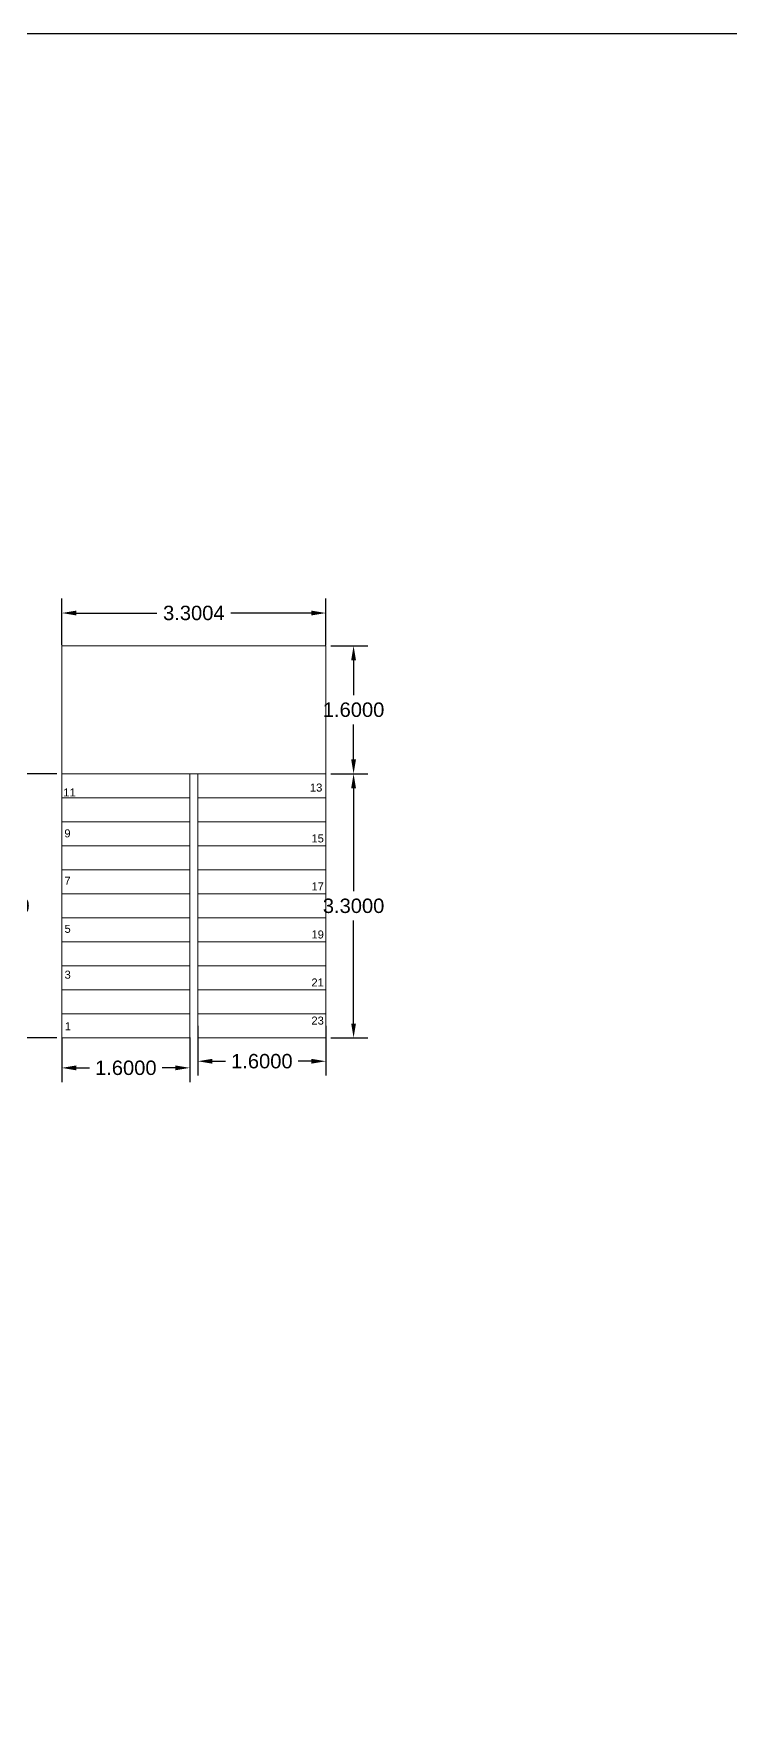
# Model space of a CAD drawing. Header units: metres. Extents: x 2792 to 3145, y -72 to 111.
# Drawn here: x 3091.09 to 3099.8, y -50.97 to -29.97 of the extents above; entities that cross this region are included whole.
import ezdxf
from ezdxf.enums import TextEntityAlignment as Align

# ---------------------------------------------------------------- set-up
doc = ezdxf.new("R2010")
doc.units = ezdxf.units.M
doc.header["$MEASUREMENT"] = 0
doc.header["$PDMODE"] = 35
for name, color, linetype, lineweight in [('BLK_1_FLR_1_STAIR_1_FLIGHT_1', 7, 'Continuous', 0), ('BLK_1_FLR_1_STAIR_1_FLIGHT_2', 7, 'Continuous', 0), ('BLK_1_FLR_1_STAIR_1_LANDING_1', 7, 'Continuous', 0)]:
    doc.layers.add(name, color=color, linetype=linetype, lineweight=lineweight)
doc.layers.add('TEXT J', color=4, linetype='Continuous')
doc.styles.get("Standard").update_dxf_attribs({"font": 'arial.ttf'})
doc.dimstyles.get("Standard").update_dxf_attribs({"dimtxt": 0.18, "dimasz": 0.18, "dimexe": 0.18, "dimexo": 0.0625, "dimgap": 0.09, "dimtad": 0, "dimtih": 1, "dimtoh": 1, "dimdec": 4, "dimzin": 0, "dimdsep": 46, "dimtxsty": 'Standard', "dimcen": 0.09, "dimadec": 0, "dimazin": 0, "dimtfac": 1, "dimtdec": 4, "dimtofl": 0, "dimtmove": 0, "dimatfit": 3, "dimfxl": 0, "dimtolj": 1, "dimtzin": 0, "dimarcsym": 0})

# ---------------------------------------------------------------- blocks, each defined once
blk = doc.blocks.new('*D232')
at = {"layer": 'BLK_1_FLR_1_STAIR_1_FLIGHT_1', "color": 0, "linetype": 'Continuous', "lineweight": -2}
for p, q in [((3091.441, -42.513), (3091.441, -43.074)), ((3093.041, -42.513), (3093.041, -43.074)), ((3091.621, -42.894), (3091.786, -42.894)), ((3092.861, -42.894), (3092.696, -42.894))]:
    blk.add_line(p, q, dxfattribs=at)
at = {"layer": 'BLK_1_FLR_1_STAIR_1_FLIGHT_1', "color": 0, "linetype": 'Continuous'}
for points in [[(3091.621, -42.864), (3091.621, -42.924), (3091.441, -42.894)], [(3092.861, -42.864), (3092.861, -42.924), (3093.041, -42.894)]]:
    blk.add_solid(points, dxfattribs=at)
at = {"layer": 'Defpoints', "color": 0, "linetype": 'Continuous'}
for p in [(3091.441, -42.451), (3093.041, -42.451), (3093.041, -42.894)]:
    blk.add_point(p, dxfattribs=at)
at = {"layer": 'BLK_1_FLR_1_STAIR_1_FLIGHT_1', "color": 0, "linetype": 'Continuous', "insert": (3092.241, -42.894), "char_height": 0.18, "attachment_point": 5}
blk.add_mtext('\\A1;1.6000', dxfattribs=at)
blk = doc.blocks.new('*D233')
at = {"layer": 'BLK_1_FLR_1_STAIR_1_FLIGHT_2', "color": 0, "linetype": 'Continuous', "lineweight": -2}
for p, q in [((3093.141, -42.368), (3093.141, -42.991)), ((3094.741, -42.368), (3094.741, -42.991)), ((3093.321, -42.811), (3093.487, -42.811)), ((3094.561, -42.811), (3094.396, -42.811))]:
    blk.add_line(p, q, dxfattribs=at)
at = {"layer": 'BLK_1_FLR_1_STAIR_1_FLIGHT_2', "color": 0, "linetype": 'Continuous'}
for points in [[(3093.321, -42.781), (3093.321, -42.841), (3093.141, -42.811)], [(3094.561, -42.781), (3094.561, -42.841), (3094.741, -42.811)]]:
    blk.add_solid(points, dxfattribs=at)
at = {"layer": 'Defpoints', "color": 0, "linetype": 'Continuous'}
for p in [(3093.141, -42.305), (3094.741, -42.306), (3094.741, -42.811)]:
    blk.add_point(p, dxfattribs=at)
at = {"layer": 'BLK_1_FLR_1_STAIR_1_FLIGHT_2', "color": 0, "linetype": 'Continuous', "insert": (3093.941, -42.811), "char_height": 0.18, "attachment_point": 5}
blk.add_mtext('\\A1;1.6000', dxfattribs=at)
blk = doc.blocks.new('*D234')
at = {"layer": 'BLK_1_FLR_1_STAIR_1_FLIGHT_2', "color": 0, "linetype": 'Continuous', "lineweight": -2}
for p, q in [((3094.804, -39.22), (3095.267, -39.22)), ((3095.087, -39.4), (3095.087, -40.688)), ((3095.087, -42.34), (3095.087, -41.052)), ((3094.804, -42.52), (3095.267, -42.52))]:
    blk.add_line(p, q, dxfattribs=at)
at = {"layer": 'BLK_1_FLR_1_STAIR_1_FLIGHT_2', "color": 0, "linetype": 'Continuous'}
for points in [[(3095.057, -39.4), (3095.117, -39.4), (3095.087, -39.22)], [(3095.057, -42.34), (3095.117, -42.34), (3095.087, -42.52)]]:
    blk.add_solid(points, dxfattribs=at)
at = {"layer": 'Defpoints', "color": 0, "linetype": 'Continuous'}
for p in [(3094.741, -39.22), (3094.741, -42.52), (3095.087, -42.52)]:
    blk.add_point(p, dxfattribs=at)
at = {"layer": 'BLK_1_FLR_1_STAIR_1_FLIGHT_2', "color": 0, "linetype": 'Continuous', "insert": (3095.087, -40.87), "char_height": 0.18, "attachment_point": 5}
blk.add_mtext('\\A1;3.3000', dxfattribs=at)
blk = doc.blocks.new('*D235')
at = {"layer": 'BLK_1_FLR_1_STAIR_1_LANDING_1', "color": 0, "linetype": 'Continuous', "lineweight": -2}
for p, q in [((3094.804, -37.62), (3095.267, -37.62)), ((3094.804, -39.22), (3095.267, -39.22))]:
    blk.add_line(p, q, dxfattribs=at)
at = {"layer": 'BLK_1_FLR_1_STAIR_1_LANDING_1', "color": 0, "lineweight": -2}
for p, q in [((3095.087, -37.8), (3095.087, -38.238)), ((3095.087, -39.04), (3095.087, -38.602))]:
    blk.add_line(p, q, dxfattribs=at)
at = {"layer": 'BLK_1_FLR_1_STAIR_1_LANDING_1', "color": 0, "linetype": 'Continuous'}
for points in [[(3095.057, -37.8), (3095.117, -37.8), (3095.087, -37.62)], [(3095.057, -39.04), (3095.117, -39.04), (3095.087, -39.22)]]:
    blk.add_solid(points, dxfattribs=at)
at = {"layer": 'Defpoints', "color": 0, "linetype": 'Continuous'}
for p in [(3094.741, -37.62), (3094.741, -39.22), (3095.087, -39.22)]:
    blk.add_point(p, dxfattribs=at)
at = {"layer": 'BLK_1_FLR_1_STAIR_1_LANDING_1', "color": 0, "linetype": 'Continuous', "insert": (3095.087, -38.42), "char_height": 0.18, "attachment_point": 5}
blk.add_mtext('\\A1;1.6000', dxfattribs=at)
blk = doc.blocks.new('*D236')
at = {"layer": 'BLK_1_FLR_1_STAIR_1_LANDING_1', "color": 0, "linetype": 'Continuous', "lineweight": -2}
for p, q in [((3091.441, -37.614), (3091.441, -37.031)), ((3094.741, -37.614), (3094.741, -37.031))]:
    blk.add_line(p, q, dxfattribs=at)
at = {"layer": 'BLK_1_FLR_1_STAIR_1_LANDING_1', "color": 0, "lineweight": -2}
for p, q in [((3091.621, -37.211), (3092.628, -37.211)), ((3094.561, -37.211), (3093.554, -37.211))]:
    blk.add_line(p, q, dxfattribs=at)
at = {"layer": 'BLK_1_FLR_1_STAIR_1_LANDING_1', "color": 0, "linetype": 'Continuous'}
for points in [[(3091.621, -37.181), (3091.621, -37.241), (3091.441, -37.211)], [(3094.561, -37.181), (3094.561, -37.241), (3094.741, -37.211)]]:
    blk.add_solid(points, dxfattribs=at)
at = {"layer": 'Defpoints', "color": 0, "linetype": 'Continuous'}
for p in [(3091.441, -37.211), (3091.441, -37.677), (3094.741, -37.677)]:
    blk.add_point(p, dxfattribs=at)
at = {"layer": 'BLK_1_FLR_1_STAIR_1_LANDING_1', "color": 0, "linetype": 'Continuous', "insert": (3093.091, -37.211), "char_height": 0.18, "attachment_point": 5}
blk.add_mtext('\\A1;3.3004', dxfattribs=at)
blk = doc.blocks.new('*D237')
at = {"layer": 'BLK_1_FLR_1_STAIR_1_FLIGHT_1', "color": 0, "linetype": 'Continuous', "lineweight": -2}
for p, q in [((3091.378, -39.22), (3090.475, -39.22)), ((3090.655, -39.4), (3090.655, -40.688)), ((3090.655, -42.34), (3090.655, -41.052)), ((3091.378, -42.52), (3090.475, -42.52))]:
    blk.add_line(p, q, dxfattribs=at)
at = {"layer": 'BLK_1_FLR_1_STAIR_1_FLIGHT_1', "color": 0, "linetype": 'Continuous'}
for points in [[(3090.625, -39.4), (3090.685, -39.4), (3090.655, -39.22)], [(3090.625, -42.34), (3090.685, -42.34), (3090.655, -42.52)]]:
    blk.add_solid(points, dxfattribs=at)
at = {"layer": 'Defpoints', "color": 0, "linetype": 'Continuous'}
for p in [(3091.441, -39.22), (3090.655, -42.52), (3091.441, -42.52)]:
    blk.add_point(p, dxfattribs=at)
at = {"layer": 'BLK_1_FLR_1_STAIR_1_FLIGHT_1', "color": 0, "linetype": 'Continuous', "insert": (3090.655, -40.87), "char_height": 0.18, "attachment_point": 5}
blk.add_mtext('\\A1;3.3000', dxfattribs=at)

msp = doc.modelspace()

# ---------------------------------------------------------------- linework, layer by layer
msp.add_lwpolyline([(3073.38672, -29.97156), (3144.56191, -29.97156), (3144.56191, -71.97156), (3073.38672, -71.97156)], close=True)
at = {"layer": 'BLK_1_FLR_1_STAIR_1_FLIGHT_1', "linetype": 'Continuous'}
for p, q in [((3091.44091, -39.21997, 0), (3093.04092, -39.21997, 0)), ((3091.44091, -39.51997, 0), (3093.04092, -39.51997, 0)), ((3091.44091, -39.81997, 0), (3093.04092, -39.81997, 0)), ((3091.44091, -40.11997, 0), (3093.04092, -40.11997, 0)), ((3091.44091, -40.41997, 0), (3093.04092, -40.41997, 0)), ((3091.44091, -40.71997, 0), (3093.04092, -40.71997, 0)), ((3091.44091, -41.01997, 0), (3093.04092, -41.01997, 0)), ((3091.44091, -41.31991, 0), (3093.04092, -41.31991, 0)), ((3091.44091, -41.61997, 0), (3093.04092, -41.61997, 0)), ((3091.44091, -41.91997, 0), (3093.04092, -41.91997, 0)), ((3091.44091, -42.21997, 0), (3093.04092, -42.21997, 0))]:
    msp.add_line(p, q, dxfattribs=at)
at = {"layer": 'BLK_1_FLR_1_STAIR_1_FLIGHT_1', "linetype": 'Continuous', "elevation": 0}
msp.add_lwpolyline([(3091.44091, -39.21997), (3091.44091, -42.51998), (3093.04092, -42.51998), (3093.04092, -39.21997)], close=True, dxfattribs=at)
at = {"layer": 'BLK_1_FLR_1_STAIR_1_FLIGHT_2', "linetype": 'Continuous'}
for p, q in [((3093.14135, -39.22011, 0), (3094.74135, -39.22025, 0)), ((3093.14135, -39.51997, 0), (3094.74135, -39.52025, 0)), ((3093.14135, -39.81997, 0), (3094.74135, -39.81997, 0)), ((3093.14135, -40.11997, 0), (3094.74135, -40.12025, 0)), ((3093.14135, -40.41997, 0), (3094.74135, -40.42025, 0)), ((3093.14135, -40.71997, 0), (3094.74135, -40.72025, 0)), ((3093.14135, -41.01997, 0), (3094.74135, -41.02025, 0)), ((3093.14135, -41.31991, 0), (3094.74135, -41.32018, 0)), ((3093.14135, -41.61997, 0), (3094.74135, -41.62025, 0)), ((3093.14135, -41.91997, 0), (3094.74135, -41.92025, 0)), ((3093.14135, -42.21997, 0), (3094.74135, -42.22025, 0)), ((3093.14135, -42.51997, 0), (3094.74135, -42.52025, 0))]:
    msp.add_line(p, q, dxfattribs=at)
at = {"layer": 'BLK_1_FLR_1_STAIR_1_FLIGHT_2', "linetype": 'Continuous', "elevation": 0}
msp.add_lwpolyline([(3093.14135, -39.22011), (3093.14141, -42.51997), (3094.74141, -42.52025), (3094.74135, -39.22025)], close=True, dxfattribs=at)
at = {"layer": 'BLK_1_FLR_1_STAIR_1_LANDING_1', "linetype": 'Continuous', "elevation": 0}
msp.add_lwpolyline([(3091.44091, -37.62001), (3091.44091, -39.21997), (3094.74135, -39.22025), (3094.74135, -37.62029)], close=True, dxfattribs=at)

# ---------------------------------------------------------------- texts
at = {"layer": 'TEXT J'}
for s, p in [('11', (3091.53784, -39.50273, 0)), ('13', (3094.61936, -39.44157, 0)), ('9', (3091.51208, -40.01398, 0)), ('15', (3094.6381, -40.07705, 0)), ('7', (3091.51296, -40.60634, 0)), ('17', (3094.6381, -40.67705, 0)), ('5', (3091.51384, -41.20673, 0)), ('19', (3094.6381, -41.27705, 0)), ('3', (3091.51472, -41.77917, 0)), ('21', (3094.63777, -41.87699, 0)), ('1', (3091.51737, -42.42486, 0)), ('23', (3094.63777, -42.35289, 0))]:
    msp.add_text(s, height=0.1, dxfattribs=at).set_placement(p, align=Align.CENTER)

# ---------------------------------------------------------------- dimensions: what is measured, and where the dimension line sits
at = {"layer": 'BLK_1_FLR_1_STAIR_1_FLIGHT_1', "color": 1, "linetype": 'Continuous'}
dim = msp.add_linear_dim(base=(3090.65486, -42.51998, 0), p1=(3091.44091, -39.21997, 0), p2=(3091.44091, -42.51998, 0), angle=270, dimstyle='Standard', dxfattribs=at)
dim.commit()
dim.dimension.update_dxf_attribs({"geometry": '*D237', "text_midpoint": (3090.65486, -40.86997, 0)})
at = {"layer": 'BLK_1_FLR_1_STAIR_1_FLIGHT_1', "color": 2, "linetype": 'Continuous'}
dim = msp.add_linear_dim(base=(3093.04092, -42.89369, 0), p1=(3091.44091, -42.45076, 0), p2=(3093.04092, -42.45076, 0), dimstyle='Standard', dxfattribs=at)
dim.commit()
dim.dimension.update_dxf_attribs({"geometry": '*D232', "text_midpoint": (3092.24091, -42.89369, 0)})
at = {"layer": 'BLK_1_FLR_1_STAIR_1_FLIGHT_2', "color": 1, "linetype": 'Continuous'}
dim = msp.add_linear_dim(base=(3095.08673, -42.52025, 0), p1=(3094.74135, -39.22025, 0), p2=(3094.74141, -42.52025, 0), angle=270, dimstyle='Standard', dxfattribs=at)
dim.commit()
dim.dimension.update_dxf_attribs({"geometry": '*D234', "text_midpoint": (3095.08673, -40.87025, 0)})
at = {"layer": 'BLK_1_FLR_1_STAIR_1_FLIGHT_2', "color": 2, "linetype": 'Continuous'}
dim = msp.add_linear_dim(base=(3094.74141, -42.8108, 0), p1=(3093.14141, -42.30523, 0), p2=(3094.74141, -42.30551, 0), dimstyle='Standard', dxfattribs=at)
dim.commit()
dim.dimension.update_dxf_attribs({"geometry": '*D233', "text_midpoint": (3093.94141, -42.8108, 0)})
at = {"layer": 'BLK_1_FLR_1_STAIR_1_LANDING_1', "color": 1, "linetype": 'Continuous'}
dim = msp.add_linear_dim(base=(3091.44091, -37.21101, 0), p1=(3094.74135, -37.6769, 0), p2=(3091.44091, -37.67662, 0), dimstyle='Standard', override={"dimtmove": 1, "dimfxl": 5}, dxfattribs=at)
dim.commit()
dim.dimension.update_dxf_attribs({"geometry": '*D236', "text_midpoint": (3093.09113, -37.21101, 0)})
at = {"layer": 'BLK_1_FLR_1_STAIR_1_LANDING_1', "color": 2, "linetype": 'Continuous'}
dim = msp.add_linear_dim(base=(3095.08673, -39.22025, 0), p1=(3094.74135, -37.62029, 0), p2=(3094.74135, -39.22025, 0), angle=270, dimstyle='Standard', override={"dimtmove": 1, "dimfxl": 5}, dxfattribs=at)
dim.commit()
dim.dimension.update_dxf_attribs({"geometry": '*D235', "text_midpoint": (3095.08673, -38.42027, 0)})

doc.saveas('drawing.dxf')
